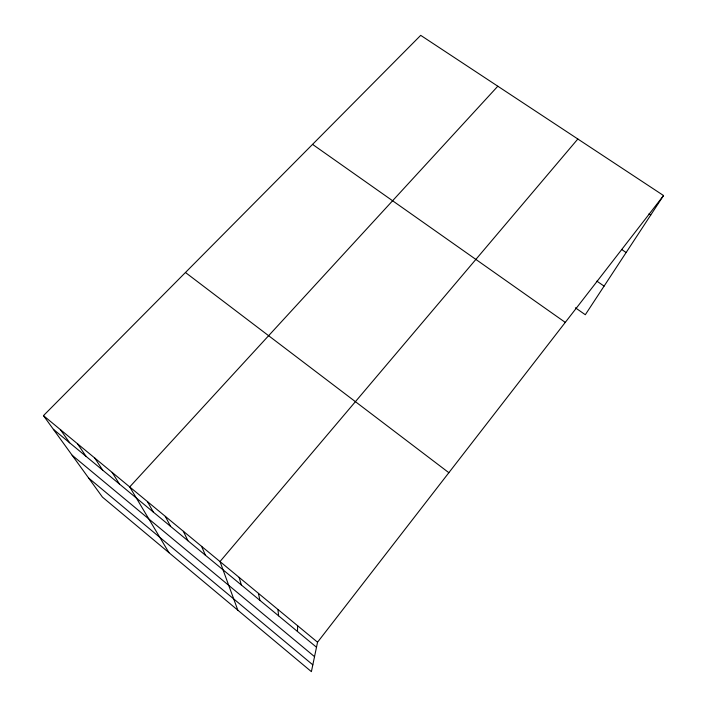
<?xml version="1.0" encoding="UTF-8"?>
<svg xmlns="http://www.w3.org/2000/svg" width="707" height="707" viewBox="0 0 707 707"><rect width="100%" height="100%" fill="white"/><g stroke="black" fill="none" stroke-linecap="round" stroke-linejoin="round"><path stroke-width="1.06" d="M297.453 631.457L297.656 625.766M663.537 195.539L317.549 642.212L311.398 671.65L102.444 497.118L43.463 415.628L420.709 35.35L663.537 195.539L585.308 314.73L575.401 307.801M577.84 139.005L220.001 561.561L237.844 610.212M497.816 86.219L129.708 486.92L168.964 552.68M648.973 213.85L650.74 215.025M621.568 249.421L626.128 252.523M596.867 281.139L604.087 286.114M312.556 144.378L565.273 322.392M185.455 272.495L448.857 472.691M43.463 415.628L317.549 642.212M53.379 429.317L316.506 647.232M72.149 455.255L314.535 656.653M88.631 478.038L312.821 664.845M60.404 429.626L69.684 442.821M77.496 443.757L86.13 456.448M94.747 458.012L102.718 470.182M112.148 472.4L119.456 484.039M147.436 501.572L153.366 512.124M165.323 516.366L170.555 526.362M183.378 531.293L187.885 540.714M201.601 546.352L205.375 555.198M239.125 577.38L241.37 585.007M258.444 593.35L259.893 600.349M277.957 609.478L278.585 615.824"/></g></svg>
